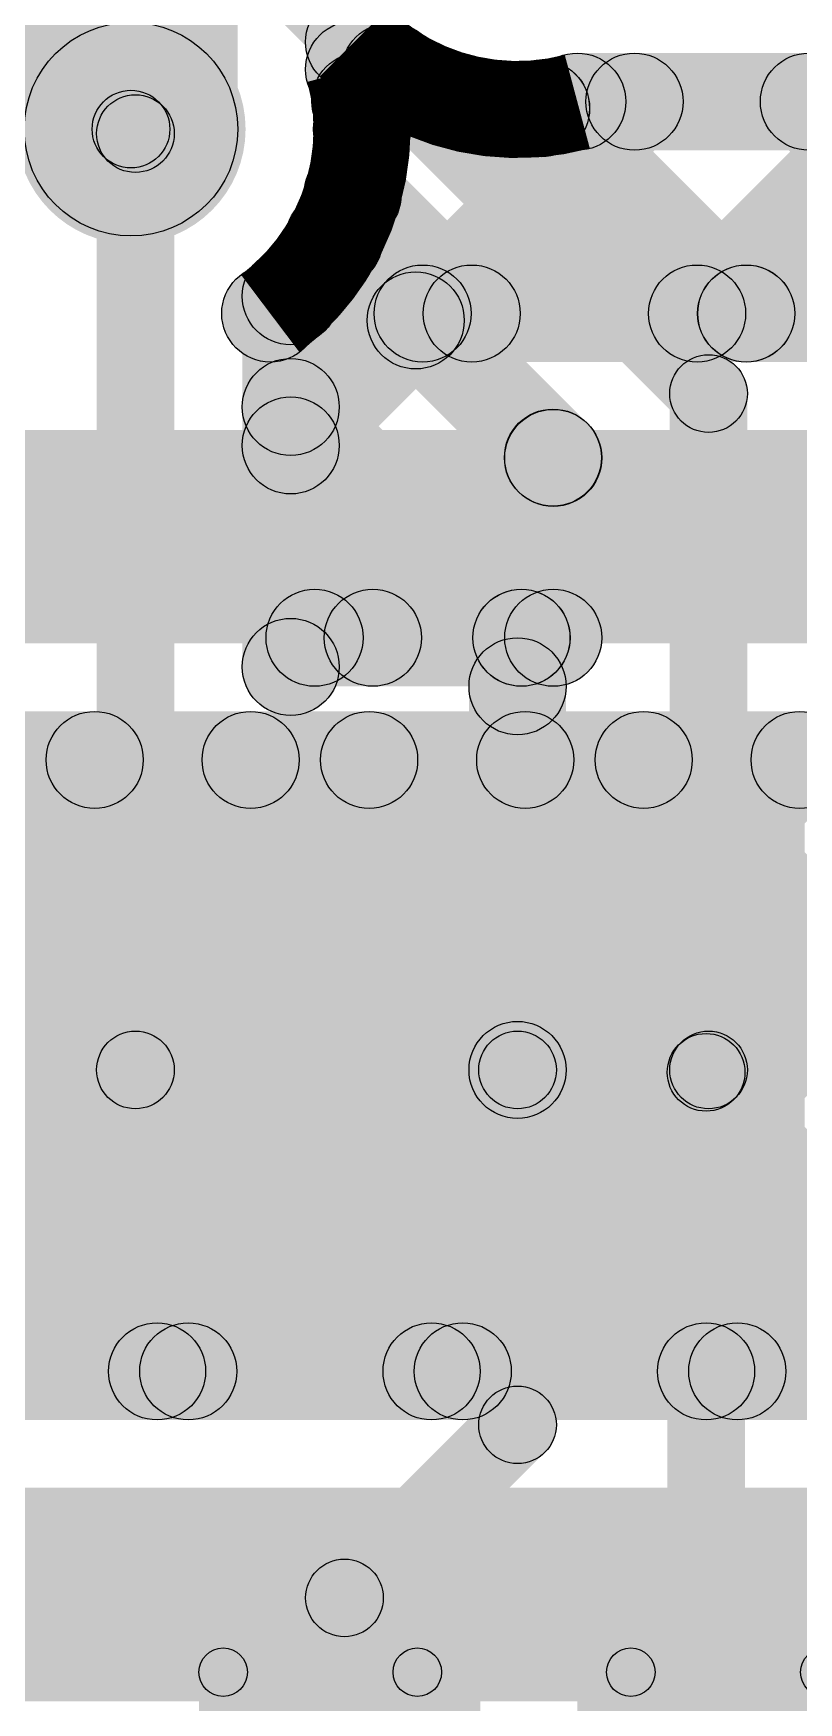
# Model space of a CAD drawing. Header units: millimetres. Extents: x -0.08 to 5.25, y -0.08 to 2.73.
# Drawn here: x 0.9639 to 1.0428, y 1.5149 to 1.6869 of the extents above; entities that cross this region are included whole.
import ezdxf

# ---------------------------------------------------------------- set-up
doc = ezdxf.new("R2010")
doc.units = ezdxf.units.MM
doc.header["$MEASUREMENT"] = 0
for name, color, linetype in [('BottomLayer', 5, 'Continuous'), ('TopLayer', 1, 'Continuous'), ('TopOverlay', 2, 'Continuous'), ('TopPaste', 8, 'Continuous'), ('TopSolder', 216, 'Continuous'), ('ViaHoleLayer', 16, 'Continuous')]:
    doc.layers.add(name, color=color, linetype=linetype)

# ---------------------------------------------------------------- blocks, each defined once
blk = doc.blocks.new('SAMD21G18A_AUT_46')
at = {"layer": 'TopLayer'}
for points in [[(-0.19488, 0.06299), (-0.19488, 0.0748), (-0.13583, 0.0748), (-0.13583, 0.06299)], [(-0.19488, 0.04331), (-0.19488, 0.05512), (-0.13583, 0.05512), (-0.13583, 0.04331)], [(-0.19488, 0.02362), (-0.19488, 0.03543), (-0.13583, 0.03543), (-0.13583, 0.02362)], [(-0.19488, 0.00394), (-0.19488, 0.01575), (-0.13583, 0.01575), (-0.13583, 0.00394)]]:
    blk.add_hatch(color=1, dxfattribs=at).paths.add_polyline_path(points)
at = {"layer": 'TopPaste'}
for points in [[(-0.19488, 0.06299), (-0.19488, 0.0748), (-0.13583, 0.0748), (-0.13583, 0.06299)], [(-0.19488, 0.04331), (-0.19488, 0.05512), (-0.13583, 0.05512), (-0.13583, 0.04331)], [(-0.19488, 0.02362), (-0.19488, 0.03543), (-0.13583, 0.03543), (-0.13583, 0.02362)], [(-0.19488, 0.00394), (-0.19488, 0.01575), (-0.13583, 0.01575), (-0.13583, 0.00394)]]:
    blk.add_hatch(color=8, dxfattribs=at).paths.add_polyline_path(points)
at = {"layer": 'TopSolder'}
for points in [[(-0.19888, 0.07868), (-0.19888, 0.09849), (-0.13183, 0.09849), (-0.13183, 0.07868)], [(-0.19888, 0.05899), (-0.19888, 0.0788), (-0.13183, 0.0788), (-0.13183, 0.05899)], [(-0.19888, 0.03931), (-0.19888, 0.05912), (-0.13183, 0.05912), (-0.13183, 0.03931)], [(-0.19888, 0.01962), (-0.19888, 0.03943), (-0.13183, 0.03943), (-0.13183, 0.01962)], [(-0.19888, -0.00006), (-0.19888, 0.01975), (-0.13183, 0.01975), (-0.13183, -0.00006)]]:
    blk.add_hatch(color=216, dxfattribs=at).paths.add_polyline_path(points)
blk = doc.blocks.new('C___0402_89')
at = {"layer": 'TopLayer'}
for points in [[(-0.0275, -0.0125), (-0.0275, 0.0125), (-0.0095, 0.0125), (-0.0095, -0.0125)], [(0.0095, -0.0125), (0.0095, 0.0125), (0.0275, 0.0125), (0.0275, -0.0125)]]:
    blk.add_hatch(color=1, dxfattribs=at).paths.add_polyline_path(points)
at = {"layer": 'TopOverlay'}
h = blk.add_hatch(color=2, dxfattribs=at)
edge = h.paths.add_edge_path()
edge.add_arc((-0.031, 0.016), 0.0025, 0, 360)
h = blk.add_hatch(color=2, dxfattribs=at)
edge = h.paths.add_edge_path()
edge.add_arc((-0.031, 0.016), 0.0025, 0, 360)
for points in [[(-0.011, 0.0185), (-0.011, 0.0135), (-0.031, 0.0135), (-0.031, 0.0185)], [(0.031, 0.0185), (0.031, 0.0135), (0.011, 0.0135), (0.011, 0.0185)], [(-0.0335, 0.016), (-0.0285, 0.016), (-0.0285, -0.016), (-0.0335, -0.016)], [(0.0285, 0.016), (0.0335, 0.016), (0.0335, -0.016), (0.0285, -0.016)], [(-0.011, -0.0135), (-0.011, -0.0185), (-0.031, -0.0185), (-0.031, -0.0135)], [(0.031, -0.0135), (0.031, -0.0185), (0.011, -0.0185), (0.011, -0.0135)]]:
    blk.add_hatch(color=2, dxfattribs=at).paths.add_polyline_path(points)
h = blk.add_hatch(color=2, dxfattribs=at)
edge = h.paths.add_edge_path()
edge.add_arc((-0.011, 0.016), 0.0025, 0, 360)
h = blk.add_hatch(color=2, dxfattribs=at)
edge = h.paths.add_edge_path()
edge.add_arc((0.011, 0.016), 0.0025, 0, 360)
h = blk.add_hatch(color=2, dxfattribs=at)
edge = h.paths.add_edge_path()
edge.add_arc((0.031, 0.016), 0.0025, 0, 360)
h = blk.add_hatch(color=2, dxfattribs=at)
edge = h.paths.add_edge_path()
edge.add_arc((0.031, 0.016), 0.0025, 0, 360)
h = blk.add_hatch(color=2, dxfattribs=at)
edge = h.paths.add_edge_path()
edge.add_arc((-0.031, -0.016), 0.0025, 0, 360)
h = blk.add_hatch(color=2, dxfattribs=at)
edge = h.paths.add_edge_path()
edge.add_arc((-0.031, -0.016), 0.0025, 0, 360)
h = blk.add_hatch(color=2, dxfattribs=at)
edge = h.paths.add_edge_path()
edge.add_arc((-0.011, -0.016), 0.0025, 0, 360)
h = blk.add_hatch(color=2, dxfattribs=at)
edge = h.paths.add_edge_path()
edge.add_arc((0.011, -0.016), 0.0025, 0, 360)
h = blk.add_hatch(color=2, dxfattribs=at)
edge = h.paths.add_edge_path()
edge.add_arc((0.031, -0.016), 0.0025, 0, 360)
h = blk.add_hatch(color=2, dxfattribs=at)
edge = h.paths.add_edge_path()
edge.add_arc((0.031, -0.016), 0.0025, 0, 360)
at = {"layer": 'TopPaste'}
for points in [[(-0.0275, -0.0125), (-0.0275, 0.0125), (-0.0095, 0.0125), (-0.0095, -0.0125)], [(0.0095, -0.0125), (0.0095, 0.0125), (0.0275, 0.0125), (0.0275, -0.0125)]]:
    blk.add_hatch(color=8, dxfattribs=at).paths.add_polyline_path(points)
at = {"layer": 'TopSolder'}
for points in [[(-0.0315, -0.0165), (-0.0315, 0.0165), (-0.0055, 0.0165), (-0.0055, -0.0165)], [(0.0055, -0.0165), (0.0055, 0.0165), (0.0315, 0.0165), (0.0315, -0.0165)]]:
    blk.add_hatch(color=216, dxfattribs=at).paths.add_polyline_path(points)
at = {"layer": 'TopOverlay'}
for centre in [(-0.031, 0.016), (-0.031, 0.016), (-0.011, 0.016), (0.011, 0.016), (0.031, 0.016), (0.031, 0.016), (-0.031, -0.016), (-0.031, -0.016), (-0.011, -0.016), (0.011, -0.016), (0.031, -0.016), (0.031, -0.016)]:
    blk.add_circle(centre, 0.0025, dxfattribs=at)

msp = doc.modelspace()

# ---------------------------------------------------------------- hatches: boundary and pattern name
at = {"layer": 'BottomLayer'}
for points in [[(0.985, 1.677), (0.963, 1.677), (0.963, 2.083), (0.985, 2.083)], [(1.00117, 1.67634), (0.9941, 1.68341), (0.99718, 1.68649), (1.00425, 1.67941)], [(1.00117, 1.67634), (0.9941, 1.68341), (0.99718, 1.68649), (1.00425, 1.67942)], [(1.01999, 1.67483), (1.01999, 1.68483), (1.22682, 1.68483), (1.22682, 1.67483)], [(1.01999, 1.67483), (1.01999, 1.68483), (1.22682, 1.68483), (1.22682, 1.67483)], [(1.00759, 1.65446), (1.00051, 1.66154), (1.02234, 1.68336), (1.02941, 1.67629)], [(1.00758, 1.65446), (1.00051, 1.66154), (1.02234, 1.68336), (1.02941, 1.67629)], [(1.01272, 1.6756), (1.01979, 1.68268), (1.04093, 1.66154), (1.03386, 1.65446)], [(1.01272, 1.6756), (1.01979, 1.68268), (1.04093, 1.66154), (1.03386, 1.65446)], [(1.03587, 1.65446), (1.0288, 1.66154), (1.05063, 1.68336), (1.0577, 1.67629)], [(1.03587, 1.65446), (1.0288, 1.66154), (1.05062, 1.68336), (1.0577, 1.67629)], [(1.04032, 1.67629), (1.04739, 1.68336), (1.06921, 1.66154), (1.06214, 1.65446)], [(1.04032, 1.67629), (1.04739, 1.68336), (1.06921, 1.66154), (1.06214, 1.65446)], [(0.9933, 1.66673), (1.00038, 1.67381), (1.01265, 1.66154), (1.00558, 1.65446)], [(0.9933, 1.66673), (1.00038, 1.67381), (1.01265, 1.66154), (1.00557, 1.65446)], [(0.98835, 1.653), (0.98835, 1.663), (1.08584, 1.663), (1.08584, 1.653)], [(0.98835, 1.653), (0.98835, 1.663), (1.08584, 1.663), (1.08584, 1.653)], [(0.95, 1.624), (0.95, 1.646), (1.092, 1.646), (1.092, 1.624)], [(0.90846, 1.61015), (0.91554, 1.61722), (0.98022, 1.55254), (0.97315, 1.54546)], [(0.90846, 1.61015), (0.91554, 1.61722), (0.98022, 1.55254), (0.97315, 1.54546)], [(0.93583, 1.61107), (0.9429, 1.61814), (1.00851, 1.55254), (1.00144, 1.54546)], [(0.93583, 1.61107), (0.9429, 1.61814), (1.00851, 1.55254), (1.00144, 1.54546)], [(0.95, 1.607), (0.95, 1.617), (1.08584, 1.617), (1.08584, 1.607)], [(0.95, 1.607), (0.95, 1.617), (1.08584, 1.617), (1.08584, 1.607)], [(0.93247, 1.55106), (0.92539, 1.55813), (0.9828, 1.61554), (0.98987, 1.60846)], [(0.93247, 1.55106), (0.9254, 1.55813), (0.9828, 1.61554), (0.98987, 1.60846)], [(0.95515, 1.54546), (0.94808, 1.55254), (1.01108, 1.61554), (1.01815, 1.60846)], [(0.95515, 1.54546), (0.94808, 1.55254), (1.01108, 1.61554), (1.01815, 1.60846)], [(0.96672, 1.60846), (0.97379, 1.61554), (1.03679, 1.55254), (1.02972, 1.54546)], [(0.96672, 1.60846), (0.97379, 1.61554), (1.03679, 1.55254), (1.02972, 1.54546)], [(0.98344, 1.54546), (0.97637, 1.55254), (1.03937, 1.61554), (1.04644, 1.60846)], [(0.98344, 1.54546), (0.97637, 1.55254), (1.03937, 1.61554), (1.04644, 1.60846)], [(0.99501, 1.60846), (1.00208, 1.61554), (1.06508, 1.55254), (1.05801, 1.54546)], [(0.99501, 1.60846), (1.00208, 1.61554), (1.06508, 1.55254), (1.05801, 1.54546)], [(1.01172, 1.54546), (1.00465, 1.55254), (1.06765, 1.61554), (1.07472, 1.60846)], [(1.01172, 1.54546), (1.00465, 1.55254), (1.06765, 1.61554), (1.07472, 1.60846)], [(1.02329, 1.60846), (1.03036, 1.61554), (1.09336, 1.55254), (1.08629, 1.54546)], [(1.02329, 1.60846), (1.03036, 1.61554), (1.09336, 1.55254), (1.08629, 1.54546)], [(1.04001, 1.54546), (1.03294, 1.55254), (1.09653, 1.61613), (1.10361, 1.60906)], [(1.04001, 1.54546), (1.03294, 1.55254), (1.09653, 1.61613), (1.1036, 1.60906)], [(0.93453, 1.544), (0.93453, 1.554), (1.24984, 1.554), (1.24984, 1.544)], [(0.93453, 1.544), (0.93453, 1.554), (1.24984, 1.554), (1.24984, 1.544)], [(0.925, 1.515), (0.925, 1.537), (1.256, 1.537), (1.256, 1.515)]]:
    msp.add_hatch(color=5, dxfattribs=at).paths.add_polyline_path(points)
h = msp.add_hatch(color=5, dxfattribs=at)
edge = h.paths.add_edge_path()
edge.add_arc((0.997, 1.68598), 0.005, 0, 360)
h = msp.add_hatch(color=5, dxfattribs=at)
edge = h.paths.add_edge_path()
edge.add_arc((0.997, 1.68598), 0.005, 0, 360)
h = msp.add_hatch(color=5, dxfattribs=at)
edge = h.paths.add_edge_path()
edge.add_arc((0.974, 1.677), 0.01181, 0, 360)
h = msp.add_hatch(color=5, dxfattribs=at)
edge = h.paths.add_edge_path()
edge.add_arc((0.974, 1.677), 0.011, 0, 360)
h = msp.add_hatch(color=5, dxfattribs=at)
edge = h.paths.add_edge_path()
edge.add_arc((0.997, 1.68316), 0.005, 0, 360)
h = msp.add_hatch(color=5, dxfattribs=at)
edge = h.paths.add_edge_path()
edge.add_arc((0.997, 1.68316), 0.005, 0, 360)
h = msp.add_hatch(color=5, dxfattribs=at)
edge = h.paths.add_edge_path()
edge.add_arc((1.00072, 1.68295), 0.005, 0, 360)
h = msp.add_hatch(color=5, dxfattribs=at)
edge = h.paths.add_edge_path()
edge.add_arc((1.00072, 1.68295), 0.005, 0, 360)
h = msp.add_hatch(color=5, dxfattribs=at)
edge = h.paths.add_edge_path()
edge.add_arc((0.99764, 1.67987), 0.005, 0, 360)
h = msp.add_hatch(color=5, dxfattribs=at)
edge = h.paths.add_edge_path()
edge.add_arc((0.99764, 1.67987), 0.005, 0, 360)
h = msp.add_hatch(color=5, dxfattribs=at)
edge = h.paths.add_edge_path()
edge.add_arc((1.01626, 1.67914), 0.005, 0, 360)
h = msp.add_hatch(color=5, dxfattribs=at)
edge = h.paths.add_edge_path()
edge.add_arc((1.01625, 1.67914), 0.005, 0, 360)
h = msp.add_hatch(color=5, dxfattribs=at)
edge = h.paths.add_edge_path()
edge.add_arc((1.01999, 1.67983), 0.005, 0, 360)
h = msp.add_hatch(color=5, dxfattribs=at)
edge = h.paths.add_edge_path()
edge.add_arc((1.01999, 1.67983), 0.005, 0, 360)
h = msp.add_hatch(color=5, dxfattribs=at)
edge = h.paths.add_edge_path()
edge.add_arc((1.01999, 1.67983), 0.005, 0, 360)
h = msp.add_hatch(color=5, dxfattribs=at)
edge = h.paths.add_edge_path()
edge.add_arc((1.01999, 1.67983), 0.005, 0, 360)
h = msp.add_hatch(color=5, dxfattribs=at)
edge = h.paths.add_edge_path()
edge.add_arc((1.02588, 1.67983), 0.005, 0, 360)
h = msp.add_hatch(color=5, dxfattribs=at)
edge = h.paths.add_edge_path()
edge.add_arc((1.02588, 1.67983), 0.005, 0, 360)
h = msp.add_hatch(color=5, dxfattribs=at)
edge = h.paths.add_edge_path()
edge.add_arc((1.04385, 1.67983), 0.005, 0, 360)
h = msp.add_hatch(color=5, dxfattribs=at)
edge = h.paths.add_edge_path()
edge.add_arc((1.04385, 1.67983), 0.005, 0, 360)
h = msp.add_hatch(color=5, dxfattribs=at)
edge = h.paths.add_edge_path()
edge.add_arc((0.99781, 1.677), 0.005, 0, 360)
h = msp.add_hatch(color=5, dxfattribs=at)
edge = h.paths.add_edge_path()
edge.add_arc((0.99781, 1.677), 0.005, 0, 360)
h = msp.add_hatch(color=5, dxfattribs=at)
edge = h.paths.add_edge_path()
edge.add_arc((0.99781, 1.677), 0.005, 0, 360)
h = msp.add_hatch(color=5, dxfattribs=at)
edge = h.paths.add_edge_path()
edge.add_arc((0.99781, 1.677), 0.005, 0, 360)
h = msp.add_hatch(color=5, dxfattribs=at)
edge = h.paths.add_edge_path()
edge.add_arc((0.99684, 1.67027), 0.005, 0, 360)
h = msp.add_hatch(color=5, dxfattribs=at)
edge = h.paths.add_edge_path()
edge.add_arc((0.99684, 1.67027), 0.005, 0, 360)
h = msp.add_hatch(color=5, dxfattribs=at)
edge = h.paths.add_edge_path()
edge.add_arc((0.98835, 1.658), 0.005, 0, 360)
h = msp.add_hatch(color=5, dxfattribs=at)
edge = h.paths.add_edge_path()
edge.add_arc((0.98835, 1.658), 0.005, 0, 360)
h = msp.add_hatch(color=5, dxfattribs=at)
edge = h.paths.add_edge_path()
edge.add_arc((0.98835, 1.658), 0.005, 0, 360)
h = msp.add_hatch(color=5, dxfattribs=at)
edge = h.paths.add_edge_path()
edge.add_arc((0.98835, 1.658), 0.005, 0, 360)
h = msp.add_hatch(color=5, dxfattribs=at)
edge = h.paths.add_edge_path()
edge.add_arc((1.00405, 1.658), 0.005, 0, 360)
h = msp.add_hatch(color=5, dxfattribs=at)
edge = h.paths.add_edge_path()
edge.add_arc((1.00405, 1.658), 0.005, 0, 360)
h = msp.add_hatch(color=5, dxfattribs=at)
edge = h.paths.add_edge_path()
edge.add_arc((1.00911, 1.658), 0.005, 0, 360)
h = msp.add_hatch(color=5, dxfattribs=at)
edge = h.paths.add_edge_path()
edge.add_arc((1.00911, 1.658), 0.005, 0, 360)
h = msp.add_hatch(color=5, dxfattribs=at)
edge = h.paths.add_edge_path()
edge.add_arc((1.03233, 1.658), 0.005, 0, 360)
h = msp.add_hatch(color=5, dxfattribs=at)
edge = h.paths.add_edge_path()
edge.add_arc((1.03233, 1.658), 0.005, 0, 360)
h = msp.add_hatch(color=5, dxfattribs=at)
edge = h.paths.add_edge_path()
edge.add_arc((1.0374, 1.658), 0.005, 0, 360)
h = msp.add_hatch(color=5, dxfattribs=at)
edge = h.paths.add_edge_path()
edge.add_arc((1.03739, 1.658), 0.005, 0, 360)
h = msp.add_hatch(color=5, dxfattribs=at)
edge = h.paths.add_edge_path()
edge.add_arc((0.97026, 1.612), 0.005, 0, 360)
h = msp.add_hatch(color=5, dxfattribs=at)
edge = h.paths.add_edge_path()
edge.add_arc((0.97026, 1.612), 0.005, 0, 360)
h = msp.add_hatch(color=5, dxfattribs=at)
edge = h.paths.add_edge_path()
edge.add_arc((0.98633, 1.612), 0.005, 0, 360)
h = msp.add_hatch(color=5, dxfattribs=at)
edge = h.paths.add_edge_path()
edge.add_arc((0.98633, 1.612), 0.005, 0, 360)
h = msp.add_hatch(color=5, dxfattribs=at)
edge = h.paths.add_edge_path()
edge.add_arc((0.99854, 1.612), 0.005, 0, 360)
h = msp.add_hatch(color=5, dxfattribs=at)
edge = h.paths.add_edge_path()
edge.add_arc((0.99854, 1.612), 0.005, 0, 360)
h = msp.add_hatch(color=5, dxfattribs=at)
edge = h.paths.add_edge_path()
edge.add_arc((1.01462, 1.612), 0.005, 0, 360)
h = msp.add_hatch(color=5, dxfattribs=at)
edge = h.paths.add_edge_path()
edge.add_arc((1.01462, 1.612), 0.005, 0, 360)
h = msp.add_hatch(color=5, dxfattribs=at)
edge = h.paths.add_edge_path()
edge.add_arc((1.02683, 1.612), 0.005, 0, 360)
h = msp.add_hatch(color=5, dxfattribs=at)
edge = h.paths.add_edge_path()
edge.add_arc((1.02683, 1.612), 0.005, 0, 360)
h = msp.add_hatch(color=5, dxfattribs=at)
edge = h.paths.add_edge_path()
edge.add_arc((1.0429, 1.612), 0.005, 0, 360)
h = msp.add_hatch(color=5, dxfattribs=at)
edge = h.paths.add_edge_path()
edge.add_arc((1.0429, 1.612), 0.005, 0, 360)
h = msp.add_hatch(color=5, dxfattribs=at)
edge = h.paths.add_edge_path()
edge.add_arc((0.97669, 1.549), 0.005, 0, 360)
h = msp.add_hatch(color=5, dxfattribs=at)
edge = h.paths.add_edge_path()
edge.add_arc((0.97669, 1.549), 0.005, 0, 360)
h = msp.add_hatch(color=5, dxfattribs=at)
edge = h.paths.add_edge_path()
edge.add_arc((0.9799, 1.549), 0.005, 0, 360)
h = msp.add_hatch(color=5, dxfattribs=at)
edge = h.paths.add_edge_path()
edge.add_arc((0.9799, 1.549), 0.005, 0, 360)
h = msp.add_hatch(color=5, dxfattribs=at)
edge = h.paths.add_edge_path()
edge.add_arc((1.00497, 1.549), 0.005, 0, 360)
h = msp.add_hatch(color=5, dxfattribs=at)
edge = h.paths.add_edge_path()
edge.add_arc((1.00497, 1.549), 0.005, 0, 360)
h = msp.add_hatch(color=5, dxfattribs=at)
edge = h.paths.add_edge_path()
edge.add_arc((1.00819, 1.549), 0.005, 0, 360)
h = msp.add_hatch(color=5, dxfattribs=at)
edge = h.paths.add_edge_path()
edge.add_arc((1.00819, 1.549), 0.005, 0, 360)
h = msp.add_hatch(color=5, dxfattribs=at)
edge = h.paths.add_edge_path()
edge.add_arc((1.03326, 1.549), 0.005, 0, 360)
h = msp.add_hatch(color=5, dxfattribs=at)
edge = h.paths.add_edge_path()
edge.add_arc((1.03326, 1.549), 0.005, 0, 360)
h = msp.add_hatch(color=5, dxfattribs=at)
edge = h.paths.add_edge_path()
edge.add_arc((1.03647, 1.549), 0.005, 0, 360)
h = msp.add_hatch(color=5, dxfattribs=at)
edge = h.paths.add_edge_path()
edge.add_arc((1.03647, 1.549), 0.005, 0, 360)
at = {"layer": 'TopLayer'}
for points in [[(0.96443, 1.71317), (0.97009, 1.71883), (1.03634, 1.65258), (1.03068, 1.64692)], [(0.97117, 1.67417), (0.97683, 1.67983), (0.97729, 1.67937), (0.97163, 1.67371)], [(0.97846, 1.58006), (0.97046, 1.58006), (0.97046, 1.67654), (0.97846, 1.67654)], [(0.99141, 1.66215), (0.99849, 1.66922), (1.02105, 1.64666), (1.01398, 1.63958)], [(0.99141, 1.66215), (0.99849, 1.66922), (1.02105, 1.64666), (1.01398, 1.63958)], [(0.99546, 1.62159), (0.98546, 1.62159), (0.98546, 1.65979), (0.99546, 1.65979)], [(0.99546, 1.62159), (0.98546, 1.62159), (0.98546, 1.65979), (0.99546, 1.65979)], [(0.99399, 1.64087), (0.98692, 1.64794), (0.99981, 1.66083), (1.00688, 1.65376)], [(0.99399, 1.64087), (0.98692, 1.64794), (0.99981, 1.66083), (1.00688, 1.65376)], [(0.98692, 1.64483), (0.99399, 1.65191), (1.01777, 1.62813), (1.0107, 1.62106)], [(0.98692, 1.64483), (0.99399, 1.6519), (1.01777, 1.62813), (1.0107, 1.62106)], [(1.03751, 1.58006), (1.02951, 1.58006), (1.02951, 1.64975), (1.03751, 1.64975)], [(1.00246, 1.62106), (0.99539, 1.62813), (1.01395, 1.64668), (1.02102, 1.63961)], [(1.00246, 1.62106), (0.99539, 1.62813), (1.01395, 1.64668), (1.02102, 1.63961)], [(1.02251, 1.62459), (1.01251, 1.62459), (1.01251, 1.64312), (1.02251, 1.64312)], [(1.02251, 1.62459), (1.01251, 1.62459), (1.01251, 1.64312), (1.02251, 1.64312)], [(0.99292, 1.61959), (0.99292, 1.62959), (1.01751, 1.62959), (1.01751, 1.61959)], [(0.99292, 1.61959), (0.99292, 1.62959), (1.01751, 1.62959), (1.01751, 1.61959)], [(1.01883, 1.58006), (1.00883, 1.58006), (1.00883, 1.61959), (1.01883, 1.61959)], [(1.01883, 1.58006), (1.00883, 1.58006), (1.00883, 1.61959), (1.01883, 1.61959)], [(1.03608, 1.57698), (1.03043, 1.58264), (1.03068, 1.58289), (1.03634, 1.57723)], [(1.01783, 1.54349), (1.00983, 1.54349), (1.00983, 1.58006), (1.01783, 1.58006)], [(1.03726, 1.50226), (1.02926, 1.50226), (1.02926, 1.57981), (1.03726, 1.57981)], [(0.99883, 1.52283), (0.99317, 1.52849), (1.011, 1.54631), (1.01666, 1.54066)], [(1, 1.502), (0.992, 1.502), (0.992, 1.52566), (1, 1.52566)], [(1.022, 1.503), (1.044, 1.503), (1.044, 1.521), (1.022, 1.521)], [(0.987, 1.384), (1.01, 1.384), (1.01, 1.518), (0.987, 1.518)]]:
    msp.add_hatch(color=1, dxfattribs=at).paths.add_polyline_path(points)
h = msp.add_hatch(color=1, dxfattribs=at)
edge = h.paths.add_edge_path()
edge.add_arc((0.974, 1.677), 0.01181, 0, 360)
h = msp.add_hatch(color=1, dxfattribs=at)
edge = h.paths.add_edge_path()
edge.add_arc((0.974, 1.677), 0.004, 0, 360)
h = msp.add_hatch(color=1, dxfattribs=at)
edge = h.paths.add_edge_path()
edge.add_arc((0.97446, 1.67654), 0.004, 0, 360)
h = msp.add_hatch(color=1, dxfattribs=at)
edge = h.paths.add_edge_path()
edge.add_arc((0.97446, 1.67654), 0.004, 0, 360)
h = msp.add_hatch(color=1, dxfattribs=at)
edge = h.paths.add_edge_path()
edge.add_arc((0.99495, 1.66568), 0.005, 0, 360)
h = msp.add_hatch(color=1, dxfattribs=at)
edge = h.paths.add_edge_path()
edge.add_arc((0.99495, 1.66568), 0.005, 0, 360)
h = msp.add_hatch(color=1, dxfattribs=at)
edge = h.paths.add_edge_path()
edge.add_arc((0.99495, 1.66568), 0.005, 0, 360)
h = msp.add_hatch(color=1, dxfattribs=at)
edge = h.paths.add_edge_path()
edge.add_arc((0.99495, 1.66568), 0.005, 0, 360)
h = msp.add_hatch(color=1, dxfattribs=at)
edge = h.paths.add_edge_path()
edge.add_arc((0.99046, 1.65979), 0.005, 0, 360)
h = msp.add_hatch(color=1, dxfattribs=at)
edge = h.paths.add_edge_path()
edge.add_arc((0.99046, 1.65979), 0.005, 0, 360)
h = msp.add_hatch(color=1, dxfattribs=at)
edge = h.paths.add_edge_path()
edge.add_arc((0.99046, 1.65979), 0.005, 0, 360)
h = msp.add_hatch(color=1, dxfattribs=at)
edge = h.paths.add_edge_path()
edge.add_arc((0.99046, 1.65979), 0.005, 0, 360)
h = msp.add_hatch(color=1, dxfattribs=at)
edge = h.paths.add_edge_path()
edge.add_arc((1.00334, 1.65729), 0.005, 0, 360)
h = msp.add_hatch(color=1, dxfattribs=at)
edge = h.paths.add_edge_path()
edge.add_arc((1.00334, 1.65729), 0.005, 0, 360)
h = msp.add_hatch(color=1, dxfattribs=at)
edge = h.paths.add_edge_path()
edge.add_arc((0.99046, 1.64837), 0.005, 0, 360)
h = msp.add_hatch(color=1, dxfattribs=at)
edge = h.paths.add_edge_path()
edge.add_arc((0.99046, 1.64837), 0.005, 0, 360)
h = msp.add_hatch(color=1, dxfattribs=at)
edge = h.paths.add_edge_path()
edge.add_arc((1.03351, 1.64975), 0.004, 0, 360)
h = msp.add_hatch(color=1, dxfattribs=at)
edge = h.paths.add_edge_path()
edge.add_arc((1.03351, 1.64975), 0.004, 0, 360)
h = msp.add_hatch(color=1, dxfattribs=at)
edge = h.paths.add_edge_path()
edge.add_arc((0.99046, 1.64441), 0.005, 0, 360)
h = msp.add_hatch(color=1, dxfattribs=at)
edge = h.paths.add_edge_path()
edge.add_arc((0.99046, 1.64441), 0.005, 0, 360)
h = msp.add_hatch(color=1, dxfattribs=at)
edge = h.paths.add_edge_path()
edge.add_arc((1.01748, 1.64315), 0.005, 0, 360)
h = msp.add_hatch(color=1, dxfattribs=at)
edge = h.paths.add_edge_path()
edge.add_arc((1.01748, 1.64315), 0.005, 0, 360)
h = msp.add_hatch(color=1, dxfattribs=at)
edge = h.paths.add_edge_path()
edge.add_arc((1.01751, 1.64312), 0.005, 0, 360)
h = msp.add_hatch(color=1, dxfattribs=at)
edge = h.paths.add_edge_path()
edge.add_arc((1.01751, 1.64312), 0.005, 0, 360)
h = msp.add_hatch(color=1, dxfattribs=at)
edge = h.paths.add_edge_path()
edge.add_arc((1.01751, 1.64312), 0.005, 0, 360)
h = msp.add_hatch(color=1, dxfattribs=at)
edge = h.paths.add_edge_path()
edge.add_arc((1.01751, 1.64312), 0.005, 0, 360)
h = msp.add_hatch(color=1, dxfattribs=at)
edge = h.paths.add_edge_path()
edge.add_arc((0.99292, 1.62459), 0.005, 0, 360)
h = msp.add_hatch(color=1, dxfattribs=at)
edge = h.paths.add_edge_path()
edge.add_arc((0.99292, 1.62459), 0.005, 0, 360)
h = msp.add_hatch(color=1, dxfattribs=at)
edge = h.paths.add_edge_path()
edge.add_arc((0.99892, 1.62459), 0.005, 0, 360)
h = msp.add_hatch(color=1, dxfattribs=at)
edge = h.paths.add_edge_path()
edge.add_arc((0.99892, 1.62459), 0.005, 0, 360)
h = msp.add_hatch(color=1, dxfattribs=at)
edge = h.paths.add_edge_path()
edge.add_arc((1.01424, 1.62459), 0.005, 0, 360)
h = msp.add_hatch(color=1, dxfattribs=at)
edge = h.paths.add_edge_path()
edge.add_arc((1.01423, 1.62459), 0.005, 0, 360)
h = msp.add_hatch(color=1, dxfattribs=at)
edge = h.paths.add_edge_path()
edge.add_arc((1.01751, 1.62459), 0.005, 0, 360)
h = msp.add_hatch(color=1, dxfattribs=at)
edge = h.paths.add_edge_path()
edge.add_arc((1.01751, 1.62459), 0.005, 0, 360)
h = msp.add_hatch(color=1, dxfattribs=at)
edge = h.paths.add_edge_path()
edge.add_arc((1.01751, 1.62459), 0.005, 0, 360)
h = msp.add_hatch(color=1, dxfattribs=at)
edge = h.paths.add_edge_path()
edge.add_arc((1.01751, 1.62459), 0.005, 0, 360)
h = msp.add_hatch(color=1, dxfattribs=at)
edge = h.paths.add_edge_path()
edge.add_arc((0.99046, 1.62159), 0.005, 0, 360)
h = msp.add_hatch(color=1, dxfattribs=at)
edge = h.paths.add_edge_path()
edge.add_arc((0.99046, 1.62159), 0.005, 0, 360)
h = msp.add_hatch(color=1, dxfattribs=at)
edge = h.paths.add_edge_path()
edge.add_arc((1.01383, 1.61959), 0.005, 0, 360)
h = msp.add_hatch(color=1, dxfattribs=at)
edge = h.paths.add_edge_path()
edge.add_arc((1.01383, 1.61959), 0.005, 0, 360)
h = msp.add_hatch(color=1, dxfattribs=at)
edge = h.paths.add_edge_path()
edge.add_arc((1.01383, 1.58006), 0.005, 0, 360)
h = msp.add_hatch(color=1, dxfattribs=at)
edge = h.paths.add_edge_path()
edge.add_arc((1.01383, 1.58006), 0.005, 0, 360)
h = msp.add_hatch(color=1, dxfattribs=at)
edge = h.paths.add_edge_path()
edge.add_arc((0.97446, 1.58006), 0.004, 0, 360)
h = msp.add_hatch(color=1, dxfattribs=at)
edge = h.paths.add_edge_path()
edge.add_arc((1.01383, 1.58006), 0.004, 0, 360)
h = msp.add_hatch(color=1, dxfattribs=at)
edge = h.paths.add_edge_path()
edge.add_arc((1.01383, 1.58006), 0.004, 0, 360)
h = msp.add_hatch(color=1, dxfattribs=at)
edge = h.paths.add_edge_path()
edge.add_arc((1.01383, 1.58006), 0.004, 0, 360)
h = msp.add_hatch(color=1, dxfattribs=at)
edge = h.paths.add_edge_path()
edge.add_arc((1.03326, 1.57981), 0.004, 0, 360)
h = msp.add_hatch(color=1, dxfattribs=at)
edge = h.paths.add_edge_path()
edge.add_arc((1.03326, 1.57981), 0.004, 0, 360)
h = msp.add_hatch(color=1, dxfattribs=at)
edge = h.paths.add_edge_path()
edge.add_arc((1.03351, 1.58006), 0.004, 0, 360)
h = msp.add_hatch(color=1, dxfattribs=at)
edge = h.paths.add_edge_path()
edge.add_arc((1.03351, 1.58006), 0.004, 0, 360)
h = msp.add_hatch(color=1, dxfattribs=at)
edge = h.paths.add_edge_path()
edge.add_arc((1.01383, 1.54349), 0.004, 0, 360)
h = msp.add_hatch(color=1, dxfattribs=at)
edge = h.paths.add_edge_path()
edge.add_arc((1.01383, 1.54349), 0.004, 0, 360)
h = msp.add_hatch(color=1, dxfattribs=at)
edge = h.paths.add_edge_path()
edge.add_arc((0.996, 1.52566), 0.004, 0, 360)
h = msp.add_hatch(color=1, dxfattribs=at)
edge = h.paths.add_edge_path()
edge.add_arc((0.996, 1.52566), 0.004, 0, 360)
at = {"layer": 'ViaHoleLayer'}
h = msp.add_hatch(color=16, dxfattribs=at)
edge = h.paths.add_edge_path()
edge.add_arc((0.974, 1.677), 0.00591, 0, 360)

# ---------------------------------------------------------------- linework, layer by layer
at = {"layer": 'BottomLayer', "const_width": 0.01}
for points in [[(1.01999, 1.67983, -0.267772), (0.997, 1.68598)], [(1.01999, 1.67983, -0.267772), (0.997, 1.68598)], [(0.997, 1.68316, -0.06553), (0.99781, 1.677)], [(0.997, 1.68316, -0.06553), (0.99781, 1.677)], [(0.99781, 1.677, -0.235169), (0.98835, 1.658)], [(0.99781, 1.677, -0.235169), (0.98835, 1.658)]]:
    msp.add_lwpolyline(points, format="xyb", dxfattribs=at)
at = {"layer": 'BottomLayer'}
for centre, radius in [((0.997, 1.68598), 0.005), ((0.997, 1.68598), 0.005), ((0.974, 1.677), 0.011), ((0.997, 1.68316), 0.005), ((0.997, 1.68316), 0.005), ((1.00072, 1.68295), 0.005), ((1.00072, 1.68295), 0.005), ((0.99764, 1.67987), 0.005), ((0.99764, 1.67987), 0.005), ((1.01625, 1.67914), 0.005), ((1.01626, 1.67914), 0.005), ((1.01999, 1.67983), 0.005), ((1.01999, 1.67983), 0.005), ((1.01999, 1.67983), 0.005), ((1.01999, 1.67983), 0.005), ((1.02588, 1.67983), 0.005), ((1.02588, 1.67983), 0.005), ((1.04385, 1.67983), 0.005), ((1.04385, 1.67983), 0.005), ((0.99781, 1.677), 0.005), ((0.99781, 1.677), 0.005), ((0.99781, 1.677), 0.005), ((0.99781, 1.677), 0.005), ((0.99684, 1.67027), 0.005), ((0.99684, 1.67027), 0.005), ((0.98835, 1.658), 0.005), ((0.98835, 1.658), 0.005), ((0.98835, 1.658), 0.005), ((0.98835, 1.658), 0.005), ((1.00405, 1.658), 0.005), ((1.00405, 1.658), 0.005), ((1.00911, 1.658), 0.005), ((1.00911, 1.658), 0.005), ((1.03233, 1.658), 0.005), ((1.03233, 1.658), 0.005), ((1.03739, 1.658), 0.005), ((1.0374, 1.658), 0.005), ((0.97026, 1.612), 0.005), ((0.97026, 1.612), 0.005), ((0.98633, 1.612), 0.005), ((0.98633, 1.612), 0.005), ((0.99854, 1.612), 0.005), ((0.99854, 1.612), 0.005), ((1.01462, 1.612), 0.005), ((1.01462, 1.612), 0.005), ((1.02683, 1.612), 0.005), ((1.02683, 1.612), 0.005), ((1.0429, 1.612), 0.005), ((1.0429, 1.612), 0.005), ((0.97669, 1.549), 0.005), ((0.97669, 1.549), 0.005), ((0.9799, 1.549), 0.005), ((0.9799, 1.549), 0.005), ((1.00497, 1.549), 0.005), ((1.00497, 1.549), 0.005), ((1.00819, 1.549), 0.005), ((1.00819, 1.549), 0.005), ((1.03326, 1.549), 0.005), ((1.03326, 1.549), 0.005), ((1.03647, 1.549), 0.005), ((1.03647, 1.549), 0.005)]:
    msp.add_circle(centre, radius, dxfattribs=at)
at = {"layer": 'TopLayer', "const_width": 0.01}
for points in [[(0.95846, 1.65896, -0.525401), (0.96268, 1.69795)], [(0.99495, 1.66568, -0.078267), (0.99046, 1.65979)], [(0.99495, 1.66568, -0.078267), (0.99046, 1.65979)]]:
    msp.add_lwpolyline(points, format="xyb", dxfattribs=at)
at = {"layer": 'TopLayer'}
for centre, radius in [((0.974, 1.677), 0.004), ((0.97446, 1.67654), 0.004), ((0.97446, 1.67654), 0.004), ((0.99495, 1.66568), 0.005), ((0.99495, 1.66568), 0.005), ((0.99495, 1.66568), 0.005), ((0.99495, 1.66568), 0.005), ((0.99046, 1.65979), 0.005), ((0.99046, 1.65979), 0.005), ((0.99046, 1.65979), 0.005), ((0.99046, 1.65979), 0.005), ((1.00334, 1.65729), 0.005), ((1.00334, 1.65729), 0.005), ((0.99046, 1.64837), 0.005), ((0.99046, 1.64837), 0.005), ((1.03351, 1.64975), 0.004), ((1.03351, 1.64975), 0.004), ((0.99046, 1.64441), 0.005), ((0.99046, 1.64441), 0.005), ((1.01748, 1.64315), 0.005), ((1.01748, 1.64315), 0.005), ((1.01751, 1.64312), 0.005), ((1.01751, 1.64312), 0.005), ((1.01751, 1.64312), 0.005), ((1.01751, 1.64312), 0.005), ((0.99292, 1.62459), 0.005), ((0.99292, 1.62459), 0.005), ((0.99892, 1.62459), 0.005), ((0.99892, 1.62459), 0.005), ((1.01424, 1.62459), 0.005), ((1.01423, 1.62459), 0.005), ((1.01751, 1.62459), 0.005), ((1.01751, 1.62459), 0.005), ((1.01751, 1.62459), 0.005), ((1.01751, 1.62459), 0.005), ((0.99046, 1.62159), 0.005), ((0.99046, 1.62159), 0.005), ((1.01383, 1.61959), 0.005), ((1.01383, 1.61959), 0.005), ((1.01383, 1.58006), 0.005), ((1.01383, 1.58006), 0.005), ((0.97446, 1.58006), 0.004), ((1.01383, 1.58006), 0.004), ((1.01383, 1.58006), 0.004), ((1.01383, 1.58006), 0.004), ((1.03326, 1.57981), 0.004), ((1.03326, 1.57981), 0.004), ((1.03351, 1.58006), 0.004), ((1.03351, 1.58006), 0.004), ((1.01383, 1.54349), 0.004), ((1.01383, 1.54349), 0.004), ((0.996, 1.52566), 0.004), ((0.996, 1.52566), 0.004)]:
    msp.add_circle(centre, radius, dxfattribs=at)

# ---------------------------------------------------------------- block references
for name, p, rotation in [('SAMD21G18A_AUT_46', (1.04335, 1.74542), 90), ('C___0402_89', (1.0145, 1.502), 180)]:
    msp.add_blockref(name, p, dxfattribs=dict(rotation=rotation))

doc.saveas('drawing.dxf')
